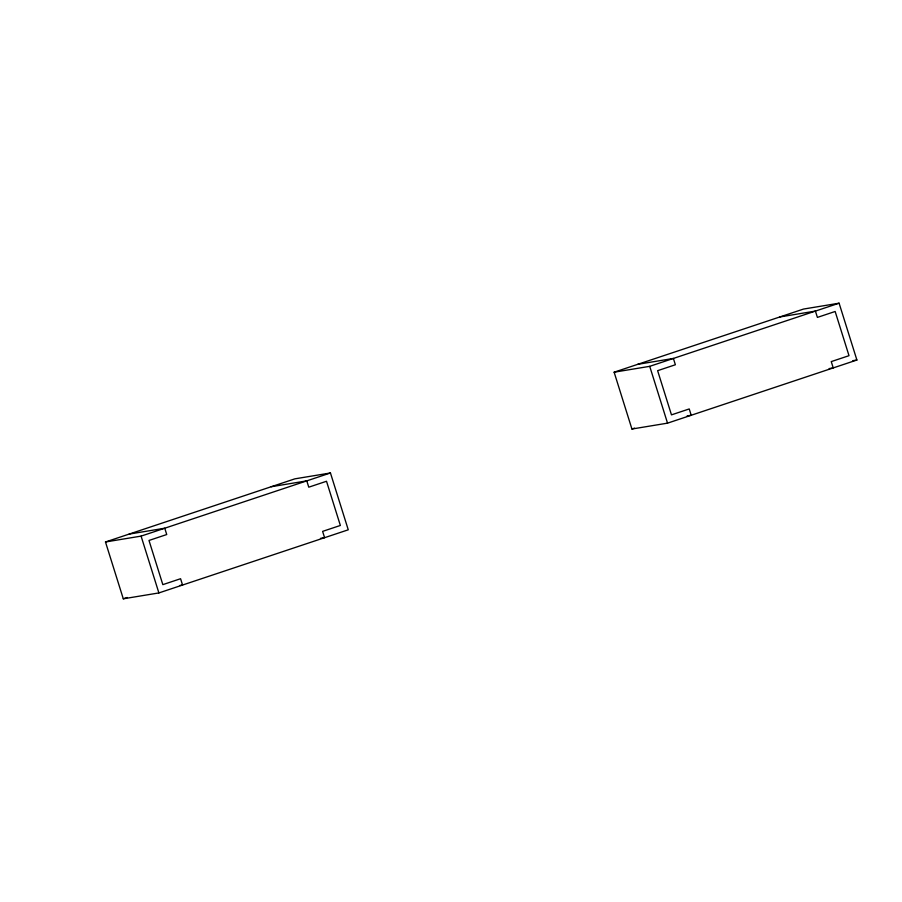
<?xml version="1.0" encoding="UTF-8"?>
<svg xmlns="http://www.w3.org/2000/svg" width="902" height="902" viewBox="0 0 902 902"><rect width="100%" height="100%" fill="white"/><g stroke="black" fill="none" stroke-linecap="round" stroke-linejoin="round"><path stroke-width="1.35" d="M614.127 372.199L803.49 309.07L839.097 303.196L856.9 360.022L667.536 423.151L631.93 429.025L614.127 372.199L649.722 366.336L839.097 303.196M105.478 541.978L294.853 478.849L330.448 472.975L348.262 529.801L158.887 592.93L123.292 598.804L105.478 541.978L141.084 536.115L330.448 472.975M631.93 429.025L634.557 428.146M123.292 598.804L127.238 597.485M779.813 316.963L815.419 311.089L817.404 317.403L835.151 311.483L849.007 355.681L831.249 361.601L833.234 367.915L829.118 368.591M637.793 364.307L673.399 358.444L675.372 364.758L657.626 370.677L671.471 414.864L689.229 408.944L691.203 415.258L687.098 415.935M852.796 360.699L856.9 360.022M271.175 486.742L306.781 480.867L308.766 487.181L326.513 481.262L340.358 525.46L322.612 531.379L324.585 537.693L320.481 538.37M129.155 534.085L164.762 528.222L166.735 534.536L148.988 540.456L162.834 584.643L180.58 578.723L182.565 585.037L179.825 585.488M649.722 366.336L667.536 423.151M141.084 536.115L158.887 592.93"/></g></svg>
